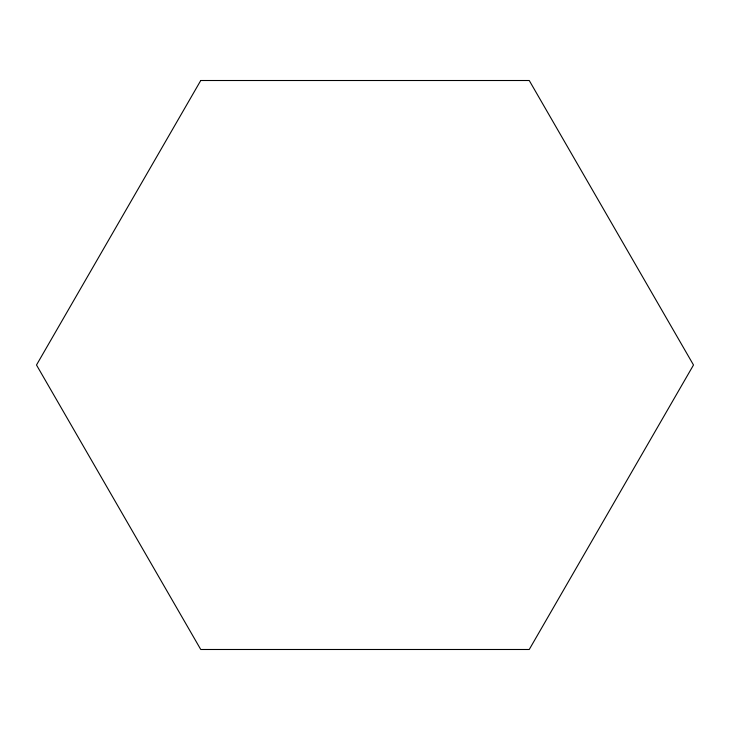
<?xml version="1.0" encoding="UTF-8"?>
<svg xmlns="http://www.w3.org/2000/svg" width="730" height="730" viewBox="0 0 730 730"><rect width="100%" height="100%" fill="white"/><g stroke="black" fill="none" stroke-linecap="round" stroke-linejoin="round"><path stroke-width="1.09" d="M200.75 80.51L36.5 365L200.75 649.49L529.25 649.49L693.5 365L529.25 80.51L200.75 80.51"/></g></svg>
